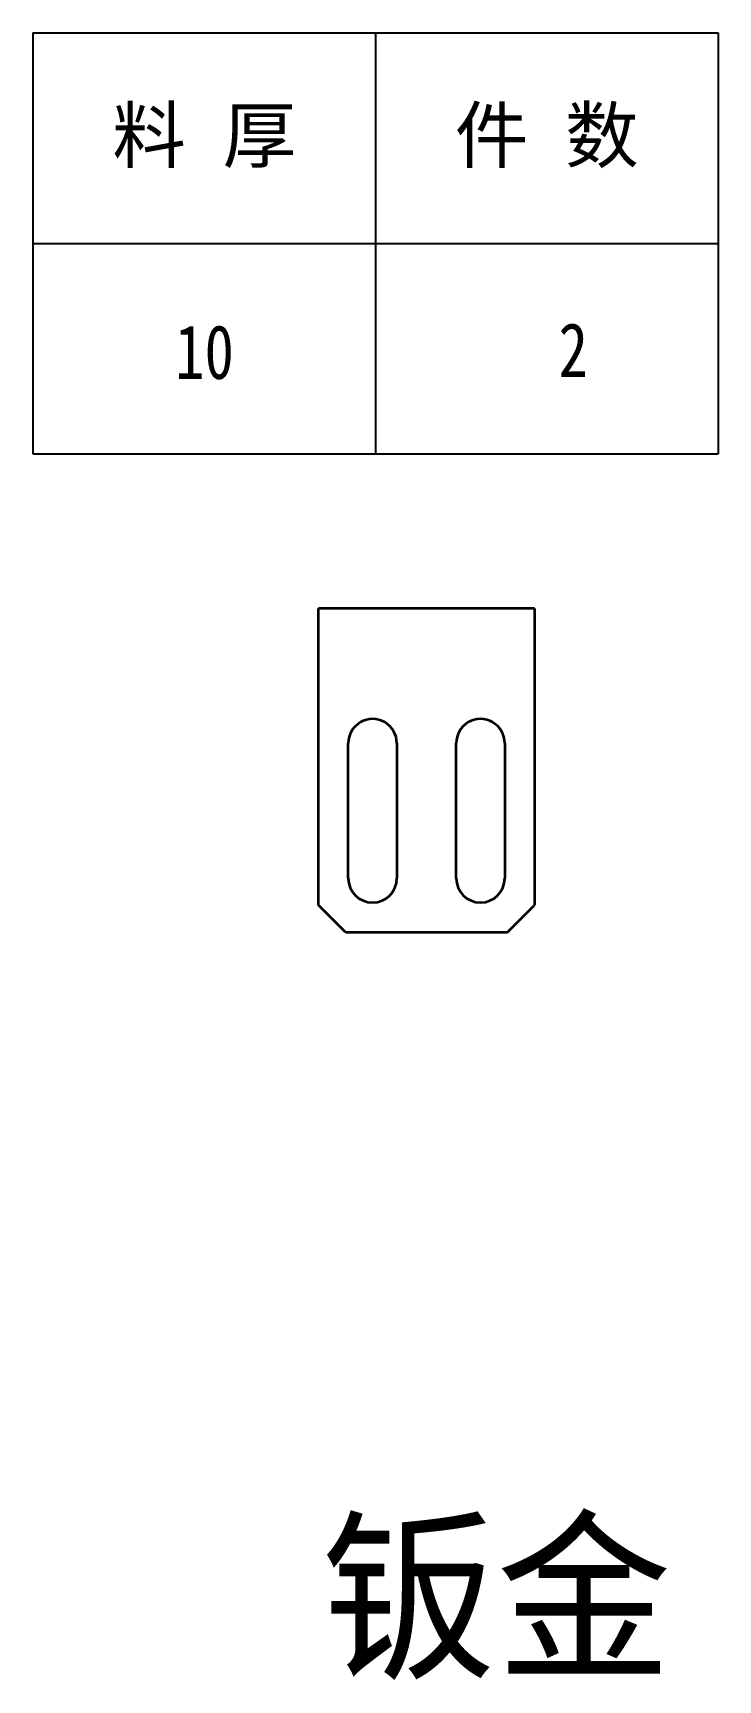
# Model space of a CAD drawing. Header units: millimetres. Extents: x -15766 to 80009, y -9701 to 15159.
# Drawn here: x 4591.5 to 4718.5, y 13573.5 to 13878.6 of the extents above; entities that cross this region are included whole.
import ezdxf
from ezdxf.enums import TextEntityAlignment as Align

# ---------------------------------------------------------------- set-up
doc = ezdxf.new("R2010")
doc.units = ezdxf.units.MM
doc.layers.add('07', color=7, linetype='Continuous')
doc.layers.add('AM_VIS', color=7, linetype='Continuous', lineweight=18)
doc.layers.add('word_dim', color=9, linetype='Continuous', lineweight=18)
doc.styles.add('DIM', font='', dxfattribs={"width": 0.8})
doc.styles.get('DIM').set_extended_font_data('NSimSun')

# ---------------------------------------------------------------- blocks, each defined once
blk = doc.blocks.new('*T2185')
at = {"color": 0, "linetype": 'ByBlock', "lineweight": -2, "transparency": 16777216}
for p, q in [((0, 0), (127, 0)), ((0, 0), (0, -78)), ((63.5, 0), (63.5, -78)), ((127, 0), (127, -78)), ((0, -39), (127, -39)), ((0, -78), (127, -78))]:
    blk.add_line(p, q, dxfattribs=at)
at = {"color": 0, "transparency": 16777216, "char_height": 10, "width": 60.5, "attachment_point": 5}
for s, insert in [('{\\fSimSun|b0|i0|c134|p2;料 厚}', (31.75, -19.5)), ('{\\fSimSun|b0|i0|c134|p2;件 数}', (95.25, -19.5))]:
    blk.add_mtext(s, dxfattribs=dict(at, insert=insert))
blk = doc.blocks.new('拆图参数')
blk.add_blockref('*T2185', (-63.5, 78))
at = {"style": 'DIM', "width": 0.8}
blk.add_attdef('6', text='', height=10, dxfattribs=at).set_placement((-37.13, 18.91), align=Align.MIDDLE_LEFT)
blk.add_attdef('1', text='', height=10, dxfattribs=at).set_placement((36.65, 19.27), align=Align.MIDDLE_CENTER)

msp = doc.modelspace()

# ---------------------------------------------------------------- linework, layer by layer
at = {"layer": 'AM_VIS', "lineweight": 35}
for p, q in [((4684.4491, 13772.02141), (4644.4491, 13772.02141)), ((4644.4491, 13717.02141), (4644.4491, 13772.02141)), ((4684.4491, 13772.02141), (4684.4491, 13717.02141)), ((4649.9491, 13722.02141), (4649.9491, 13747.02141)), ((4658.9491, 13747.02141), (4658.9491, 13722.02141)), ((4669.9491, 13722.02141), (4669.9491, 13747.02141)), ((4678.9491, 13747.02141), (4678.9491, 13722.02141)), ((4649.4491, 13712.02141), (4644.4491, 13717.02141)), ((4679.4491, 13712.02141), (4684.4491, 13717.02141)), ((4649.4491, 13712.02141), (4679.4491, 13712.02141))]:
    msp.add_line(p, q, dxfattribs=at)
for centre, start, end in [((4654.4491, 13747.02141), 0, 180.000005), ((4674.4491, 13747.02141), 0, 180.000005), ((4654.4491, 13722.02141), 180.000005, 0), ((4674.4491, 13722.02141), 180.000005, 0)]:
    msp.add_arc(centre, 4.5, start, end, dxfattribs=at)

# ---------------------------------------------------------------- block references
at = {"layer": '07'}
msp.add_blockref('拆图参数', (4654.99236, 13800.62281), dxfattribs=at).add_auto_attribs({'1': '2', '6': '10'})

# ---------------------------------------------------------------- texts
at = {"layer": 'word_dim', "color": 3, "insert": (4644.89352, 13601.36627), "char_height": 25, "width": 116.6634772, "attachment_point": 1}
msp.add_mtext('钣金', dxfattribs=at)

doc.saveas('drawing.dxf')
